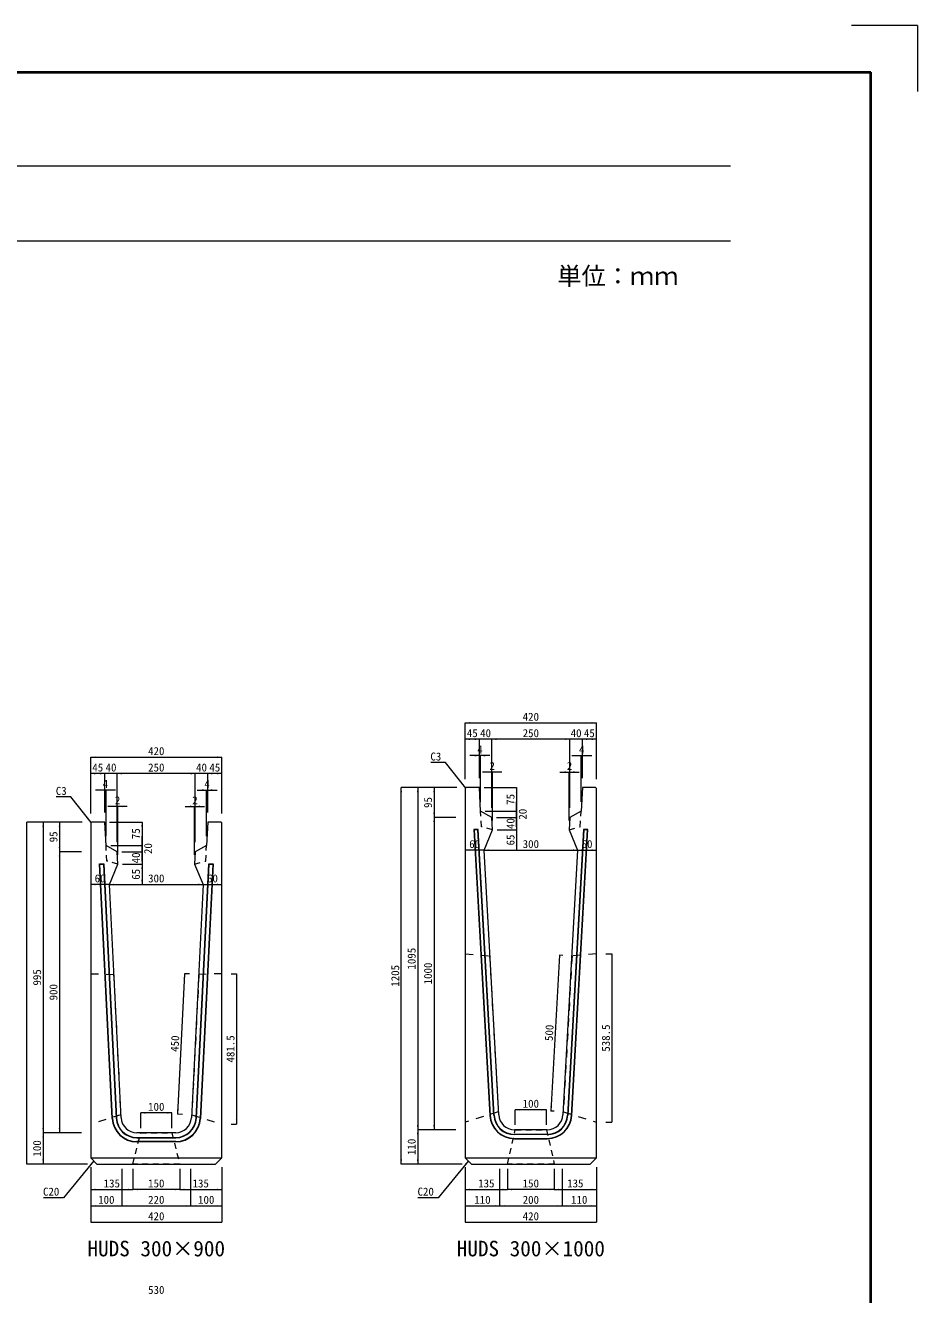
# Model space of a CAD drawing. Units: millimetres at full size. Extents: x 127218 to 153459, y 69919 to 78768.
# Drawn here: x 136359 to 139218, y 74255 to 78319 of the extents above; entities that cross this region are included whole.
import ezdxf
from ezdxf.enums import TextEntityAlignment as Align

# ---------------------------------------------------------------- set-up
doc = ezdxf.new("R2010")
doc.units = ezdxf.units.MM
doc.header["$LTSCALE"] = 25
doc.linetypes.add('USER1', pattern=[2, 1, -1])
doc.linetypes.add('USER2', pattern=[1.35, 0.75, -0.6])
for name, color, linetype, lineweight in [('0_2', 7, 'USER1', 9), ('Defpoints_3', 1, 'Continuous', 13), ('図枠', 7, 'Continuous', 5), ('寸法線', 7, 'Continuous', 9), ('引出線', 4, 'Continuous', 9), ('本体', 2, 'Continuous', 13), ('目地', 102, 'Continuous', 5)]:
    doc.layers.add(name, color=color, linetype=linetype, lineweight=lineweight)
doc.layers.add('文字', color=7, linetype='Continuous')
doc.styles.add('ＭＳ ゴシック', font='')
doc.styles.get('ＭＳ ゴシック').set_extended_font_data('MS Gothic')

# ---------------------------------------------------------------- blocks, each defined once
blk = doc.blocks.new('filled_arrow')
at = {"color": 0, "linetype": 'Continuous', "lineweight": -2}
blk.add_solid([(7.5, 1.25), (0, 0), (7.5, -1.25)], dxfattribs=at)

msp = doc.modelspace()

# ---------------------------------------------------------------- linework, layer by layer
at = {"layer": '0_2'}
for p, q in [((137768.5, 75345.92), (137846.41, 75339.89)), ((138188.5, 75345.92), (138110.58, 75339.89)), ((137846.41, 75339.89), (137874.3, 74840.67)), ((138110.58, 75339.89), (138082.69, 74840.67)), ((136568.5, 75282.79), (136641.99, 75280.38)), ((136641.99, 75280.38), (136664.6, 74830.94)), ((136915, 75280.38), (136892.39, 74830.94)), ((136988.5, 75282.79), (136915, 75280.38)), ((136664.6, 74830.94), (136568.5, 74801.3)), ((136892.39, 74830.94), (136988.5, 74801.3)), ((137874.3, 74840.67), (137768.5, 74807.39)), ((138082.69, 74840.67), (138188.5, 74807.39))]:
    msp.add_line(p, q, dxfattribs=at)
at = {"layer": 'Defpoints_3'}
for q in [(139005.55, 78319.05), (139217.68, 78106.92)]:
    msp.add_line((139217.68, 78319.05), q, dxfattribs=at)
at = {"layer": '図枠', "lineweight": 40}
for p in [(127367.68, 78169.05), (139067.68, 70069.05)]:
    msp.add_line(p, (139067.68, 78169.05), dxfattribs=at)
at = {"layer": '図枠', "lineweight": 13}
for p, q in [((127817.68, 77869.05), (138617.68, 77869.05)), ((127817.68, 77629.05), (138617.68, 77629.05))]:
    msp.add_line(p, q, dxfattribs=at)
at = {"layer": '寸法線'}
for p, q in [((137768.5, 76085.96), (138188.5, 76085.96)), ((137768.5, 75905.46), (137768.5, 76085.96)), ((138188.5, 75905.46), (138188.5, 76085.96)), ((137813.5, 76033.46), (137768.5, 76033.46)), ((137768.5, 75905.46), (137768.5, 76033.46)), ((137883.5, 76033.46), (137783.5, 76033.46)), ((137813.5, 75908.46), (137813.5, 76033.46)), ((137813.5, 75908.46), (137813.5, 76033.46)), ((138103.5, 76033.46), (137853.5, 76033.46)), ((137853.5, 75813.46), (137853.5, 76033.46)), ((137853.5, 75813.46), (137853.5, 76033.46)), ((138173.5, 76033.46), (138073.5, 76033.46)), ((138103.5, 75813.46), (138103.5, 76033.46)), ((138103.5, 75813.46), (138103.5, 76033.46)), ((138188.5, 76033.46), (138143.5, 76033.46)), ((138143.5, 75908.46), (138143.5, 76033.46)), ((138143.5, 75908.46), (138143.5, 76033.46)), ((138188.5, 75905.46), (138188.5, 76033.46)), ((136568.5, 75975.96), (136988.5, 75975.96)), ((136568.5, 75795.46), (136568.5, 75975.96)), ((136988.5, 75795.46), (136988.5, 75975.96)), ((137847.5, 75980.96), (137783.5, 75980.96)), ((137813.5, 75908.46), (137813.5, 75980.96)), ((137817.5, 75833.46), (137817.5, 75980.96)), ((138109.5, 75980.96), (138173.5, 75980.96)), ((138139.5, 75833.46), (138139.5, 75980.96)), ((138143.5, 75908.46), (138143.5, 75980.96)), ((136613.5, 75923.46), (136568.5, 75923.46)), ((136568.5, 75795.46), (136568.5, 75923.46)), ((136683.5, 75923.46), (136583.5, 75923.46)), ((136613.5, 75798.46), (136613.5, 75923.46)), ((136613.5, 75798.46), (136613.5, 75923.46)), ((136903.5, 75923.46), (136653.5, 75923.46)), ((136653.5, 75703.46), (136653.5, 75923.46)), ((136653.5, 75703.46), (136653.5, 75923.46)), ((136973.5, 75923.46), (136873.5, 75923.46)), ((136903.5, 75703.46), (136903.5, 75923.46)), ((136903.5, 75703.46), (136903.5, 75923.46)), ((136988.5, 75923.46), (136943.5, 75923.46)), ((136943.5, 75798.46), (136943.5, 75923.46)), ((136943.5, 75798.46), (136943.5, 75923.46)), ((136988.5, 75795.46), (136988.5, 75923.46)), ((137885.5, 75928.46), (137823.5, 75928.46)), ((137853.5, 75813.46), (137853.5, 75928.46)), ((137855.5, 75773.46), (137855.5, 75928.46)), ((138071.5, 75928.46), (138133.5, 75928.46)), ((138101.5, 75773.46), (138101.5, 75928.46)), ((138103.5, 75813.46), (138103.5, 75928.46)), ((136647.5, 75870.96), (136583.5, 75870.96)), ((136613.5, 75798.46), (136613.5, 75870.96)), ((136617.5, 75723.46), (136617.5, 75870.96)), ((136909.5, 75870.96), (136973.5, 75870.96)), ((136939.5, 75723.46), (136939.5, 75870.96)), ((136943.5, 75798.46), (136943.5, 75870.96)), ((137563.5, 74673.46), (137563.5, 75878.46)), ((137741.5, 75878.46), (137563.5, 75878.46)), ((137616, 75878.46), (137616, 74783.46)), ((137741.5, 75878.46), (137616, 75878.46)), ((137668.5, 75878.46), (137668.5, 75783.46)), ((137741.5, 75878.46), (137668.5, 75878.46)), ((137828.5, 75878.46), (137932.78, 75878.46)), ((137932.78, 75878.46), (137932.78, 75803.46)), ((137932.78, 75753.46), (137932.78, 75833.46)), ((136685.5, 75818.46), (136623.5, 75818.46)), ((136653.5, 75703.46), (136653.5, 75818.46)), ((136655.5, 75663.46), (136655.5, 75818.46)), ((136871.5, 75818.46), (136933.5, 75818.46)), ((136901.5, 75663.46), (136901.5, 75818.46)), ((136903.5, 75703.46), (136903.5, 75818.46)), ((137832.5, 75803.46), (137932.78, 75803.46)), ((137832.5, 75803.46), (137932.78, 75803.46)), ((137932.78, 75813.46), (137932.78, 75713.46)), ((136363.5, 74673.46), (136363.5, 75768.46)), ((136541.5, 75768.46), (136363.5, 75768.46)), ((136416, 75768.46), (136416, 74773.46)), ((136541.5, 75768.46), (136416, 75768.46)), ((136468.5, 75768.46), (136468.5, 75673.46)), ((136541.5, 75768.46), (136468.5, 75768.46)), ((136628.5, 75768.46), (136732.78, 75768.46)), ((136732.78, 75768.46), (136732.78, 75693.46)), ((137668.5, 75783.46), (137668.5, 74783.46)), ((137738.5, 75783.46), (137668.5, 75783.46)), ((137738.5, 75783.46), (137668.5, 75783.46)), ((137868.5, 75783.46), (137932.78, 75783.46)), ((137868.5, 75783.46), (137932.78, 75783.46)), ((136732.78, 75643.46), (136732.78, 75723.46)), ((137870.5, 75743.46), (137932.78, 75743.46)), ((137870.5, 75743.46), (137932.78, 75743.46)), ((137932.78, 75743.46), (137932.78, 75678.46)), ((136468.5, 75673.46), (136468.5, 74773.46)), ((136538.5, 75673.46), (136468.5, 75673.46)), ((136538.5, 75673.46), (136468.5, 75673.46)), ((136632.5, 75693.46), (136732.78, 75693.46)), ((136632.5, 75693.46), (136732.78, 75693.46)), ((136668.5, 75673.46), (136732.78, 75673.46)), ((136668.5, 75673.46), (136732.78, 75673.46)), ((136732.78, 75703.46), (136732.78, 75603.46)), ((137828.5, 75678.46), (137768.5, 75678.46)), ((137828.5, 75678.46), (138128.5, 75678.46)), ((137843.5, 75678.46), (137932.78, 75678.46)), ((138128.5, 75678.46), (138188.5, 75678.46)), ((136670.5, 75633.46), (136732.78, 75633.46)), ((136670.5, 75633.46), (136732.78, 75633.46)), ((136732.78, 75633.46), (136732.78, 75568.46)), ((136628.5, 75568.46), (136568.5, 75568.46)), ((136628.5, 75568.46), (136928.5, 75568.46)), ((136643.5, 75568.46), (136732.78, 75568.46)), ((136928.5, 75568.46), (136988.5, 75568.46)), ((138070.69, 75342.12), (138042.8, 74842.9)), ((138080.63, 75341.56), (138070.69, 75342.12)), ((138218.5, 75345.92), (138238.46, 75345.92)), ((138238.46, 75345.92), (138238.46, 74807.39)), ((136868.99, 75282.69), (136846.38, 74833.26)), ((136885.04, 75281.88), (136868.99, 75282.69)), ((137018.5, 75282.79), (137035.73, 75282.79)), ((137035.73, 75282.79), (137035.73, 74801.3)), ((136828.5, 74837.19), (136728.5, 74837.19)), ((136728.5, 74788.46), (136728.5, 74837.19)), ((136828.5, 74788.46), (136828.5, 74837.19)), ((136862.43, 74832.45), (136846.38, 74833.26)), ((138028.5, 74847.19), (137928.5, 74847.19)), ((137928.5, 74798.46), (137928.5, 74847.19)), ((138028.5, 74798.46), (138028.5, 74847.19)), ((138052.74, 74842.34), (138042.8, 74842.9)), ((136416, 74773.46), (136416, 74673.46)), ((136538.5, 74773.46), (136416, 74773.46)), ((136538.5, 74773.46), (136416, 74773.46)), ((136538.5, 74773.46), (136468.5, 74773.46)), ((137018.5, 74801.3), (137035.73, 74801.3)), ((137616, 74783.46), (137616, 74673.46)), ((137738.5, 74783.46), (137616, 74783.46)), ((137738.5, 74783.46), (137616, 74783.46)), ((137738.5, 74783.46), (137668.5, 74783.46)), ((138218.5, 74807.39), (138238.46, 74807.39)), ((136558.5, 74673.46), (136363.5, 74673.46)), ((136558.5, 74673.46), (136416, 74673.46)), ((136568.5, 74663.46), (136568.5, 74539.38)), ((136568.5, 74663.46), (136568.5, 74486.88)), ((136568.5, 74663.46), (136568.5, 74591.88)), ((136668.5, 74658.46), (136668.5, 74539.38)), ((136703.5, 74658.46), (136703.5, 74591.88)), ((136853.5, 74658.46), (136853.5, 74591.88)), ((136888.5, 74658.46), (136888.5, 74539.38)), ((136988.5, 74663.46), (136988.5, 74539.38)), ((136988.5, 74663.46), (136988.5, 74486.88)), ((136988.5, 74663.46), (136988.5, 74591.88)), ((137758.5, 74673.46), (137563.5, 74673.46)), ((137758.5, 74673.46), (137616, 74673.46)), ((137768.5, 74663.46), (137768.5, 74539.38)), ((137768.5, 74663.46), (137768.5, 74486.88)), ((137768.5, 74663.46), (137768.5, 74591.88)), ((137878.5, 74658.46), (137878.5, 74539.38)), ((137903.5, 74658.46), (137903.5, 74591.88)), ((138053.5, 74658.46), (138053.5, 74591.88)), ((138078.5, 74658.46), (138078.5, 74539.38)), ((138188.5, 74663.46), (138188.5, 74539.38)), ((138188.5, 74663.46), (138188.5, 74486.88)), ((138188.5, 74663.46), (138188.5, 74591.88)), ((136668.5, 74643.46), (136668.5, 74539.38)), ((136703.5, 74643.46), (136703.5, 74591.88)), ((136853.5, 74643.46), (136853.5, 74591.88)), ((136888.5, 74643.46), (136888.5, 74539.38)), ((137878.5, 74643.46), (137878.5, 74539.38)), ((137903.5, 74643.46), (137903.5, 74591.88)), ((138053.5, 74643.46), (138053.5, 74591.88)), ((138078.5, 74643.46), (138078.5, 74539.38)), ((136568.5, 74591.88), (136703.5, 74591.88)), ((136853.5, 74591.88), (136703.5, 74591.88)), ((136853.5, 74591.88), (136988.5, 74591.88)), ((137768.5, 74591.88), (137903.5, 74591.88)), ((138053.5, 74591.88), (137903.5, 74591.88)), ((138053.5, 74591.88), (138188.5, 74591.88)), ((136568.5, 74539.38), (136668.5, 74539.38)), ((136668.5, 74539.38), (136888.5, 74539.38)), ((136888.5, 74539.38), (136988.5, 74539.38)), ((137768.5, 74539.38), (137878.5, 74539.38)), ((137878.5, 74539.38), (138078.5, 74539.38)), ((138078.5, 74539.38), (138188.5, 74539.38)), ((136568.5, 74486.88), (136988.5, 74486.88)), ((137768.5, 74486.88), (138188.5, 74486.88))]:
    msp.add_line(p, q, dxfattribs=at)
at = {"layer": '引出線'}
for points in [[(137770, 75876.96), (137704.94, 75958.57), (137658.28, 75958.57)], [(136570, 75766.96), (136504.94, 75848.57), (136458.28, 75848.57)], [(136578.5, 74683.46), (136481.62, 74565.46), (136416.73, 74565.46)], [(137778.5, 74683.46), (137681.62, 74565.46), (137616.73, 74565.46)]]:
    msp.add_lwpolyline(points, dxfattribs=at)
at = {"layer": '本体'}
for p, q in [((136840.95, 74773.46), (136716.04, 74773.46)), ((138031.21, 74783.46), (137925.78, 74783.46))]:
    msp.add_line(p, q, dxfattribs=at)
at = {"layer": '本体', "lineweight": 9}
for p, q in [((136568.5, 74693.46), (136988.5, 74693.46)), ((137768.5, 74693.46), (138188.5, 74693.46))]:
    msp.add_line(p, q, dxfattribs=at)
at = {"layer": '本体'}
for points in [[(137817.5, 75803.46), (137813.5, 75878.46), (137771.5, 75878.46), (137768.5, 75875.46), (137768.5, 74693.46), (137788.5, 74673.46), (138168.5, 74673.46), (138188.5, 74693.46), (138188.5, 75875.46), (138185.5, 75878.46), (138143.5, 75878.46), (138139.5, 75803.46), (138103.5, 75783.46), (138101.5, 75743.46), (138128.5, 75678.46), (138081.13, 74830.67)], [(137875.86, 74830.67), (137828.5, 75678.46), (137855.5, 75743.46), (137853.5, 75783.46), (137817.5, 75803.46)], [(136666.11, 74820.94), (136628.5, 75568.46), (136655.5, 75633.46), (136653.5, 75673.46), (136617.5, 75693.46), (136613.5, 75768.46), (136571.5, 75768.46), (136568.5, 75765.46), (136568.5, 74693.46), (136588.5, 74673.46), (136968.5, 74673.46), (136988.5, 74693.46), (136988.5, 75765.46), (136985.5, 75768.46), (136943.5, 75768.46), (136939.5, 75693.46), (136903.5, 75673.46), (136901.5, 75633.46), (136928.5, 75568.46), (136890.89, 74820.94)]]:
    msp.add_lwpolyline(points, dxfattribs=at)
at = {"layer": '本体', "linetype": 'USER2', "lineweight": 9}
for points in [[(137855.5, 75743.46), (137820.16, 75753.46), (137817.5, 75803.46)], [(138101.5, 75743.46), (138136.83, 75753.46), (138139.5, 75803.46)], [(136655.5, 75633.46), (136620.16, 75643.46), (136617.5, 75693.46)], [(136901.5, 75633.46), (136936.83, 75643.46), (136939.5, 75693.46)]]:
    msp.add_lwpolyline(points, dxfattribs=at)
for points in [[(136728.5, 74773.46), (136828.5, 74773.46), (136853.5, 74673.46), (136703.5, 74673.46)], [(137928.5, 74783.46), (138028.5, 74783.46), (138053.5, 74673.46), (137903.5, 74673.46)]]:
    msp.add_lwpolyline(points, close=True, dxfattribs=at)
at = {"layer": '本体'}
for centre, start, end in [((136716.04, 74823.46), 182.88038, 270), ((136840.95, 74823.46), 270, 357.11962), ((137925.78, 74833.46), 183.19756, 270), ((138031.21, 74833.46), 270, 356.80244)]:
    msp.add_arc(centre, 50, start, end, dxfattribs=at)
at = {"layer": '目地'}
for p, q in [((137795.76, 75744.46), (137796.82, 75743.46)), ((137809.79, 75744.46), (137808.84, 75743.46)), ((138147.21, 75744.46), (138096.11, 74829.83)), ((138148.15, 75743.46), (138097.11, 74829.78)), ((138148.15, 75743.46), (138147.21, 75744.46)), ((138161.23, 75744.46), (138160.17, 75743.46)), ((136596.14, 75634.46), (136597.19, 75633.46)), ((136609.21, 75633.46), (136610.16, 75634.46)), ((136610.16, 75634.46), (136651.13, 74820.19)), ((136959.8, 75633.46), (136918.85, 74819.54)), ((136947.79, 75633.46), (136946.84, 75634.46)), ((136960.85, 75634.46), (136959.8, 75633.46)), ((136716.04, 74758.46), (136840.95, 74758.46)), ((136716.04, 74757.46), (136840.95, 74757.46)), ((136840.95, 74745.46), (136716.04, 74745.46)), ((136840.95, 74744.46), (136716.04, 74744.46)), ((138031.21, 74768.46), (137925.78, 74768.46)), ((138031.21, 74767.46), (137925.78, 74767.46)), ((137925.78, 74755.46), (138031.21, 74755.46)), ((137925.78, 74754.46), (138031.21, 74754.46))]:
    msp.add_line(p, q, dxfattribs=at)
for points in [[(137860.88, 74829.83), (137809.79, 75744.46), (137795.76, 75744.46), (137846.9, 74829.05)], [(137859.88, 74829.78), (137808.84, 75743.46), (137796.82, 75743.46), (137847.9, 74829.11)], [(138109.09, 74829.11), (138160.17, 75743.46), (138148.15, 75743.46)], [(138110.09, 74829.05), (138161.23, 75744.46), (138147.21, 75744.46)], [(136637.14, 74819.49), (136596.14, 75634.46), (136610.16, 75634.46)], [(136638.14, 74819.54), (136597.19, 75633.46), (136609.21, 75633.46), (136650.13, 74820.14)], [(136905.87, 74820.19), (136946.84, 75634.46), (136960.85, 75634.46), (136919.85, 74819.49)], [(136906.87, 74820.14), (136947.79, 75633.46), (136959.8, 75633.46)]]:
    msp.add_lwpolyline(points, dxfattribs=at)
for centre, radius, start, end in [((136716.04, 74823.46), 79, 182.88038, 270), ((136716.04, 74823.46), 78, 182.88038, 270), ((136716.04, 74823.46), 66, 182.88038, 270), ((136716.04, 74823.46), 65, 182.88038, 270), ((136840.95, 74823.46), 65, 270, 357.11962), ((136840.95, 74823.46), 66, 270, 357.11962), ((136840.95, 74823.46), 78, 270, 357.11962), ((136840.95, 74823.46), 79, 270, 357.11962), ((137925.78, 74833.46), 79, 183.19756, 270), ((137925.78, 74833.46), 78, 183.19756, 270), ((137925.78, 74833.46), 66, 183.19756, 270), ((137925.78, 74833.46), 65, 183.19756, 270), ((138031.21, 74833.46), 65, 270, 356.80244), ((138031.21, 74833.46), 66, 270, 356.80244), ((138031.21, 74833.46), 78, 270, 356.80244), ((138031.21, 74833.46), 79, 270, 356.80244)]:
    msp.add_arc(centre, radius, start, end, dxfattribs=at)

# ---------------------------------------------------------------- block references
at = {"layer": '寸法線', "xscale": 2, "yscale": 2}
for p in [(137768.5, 76085.96), (137768.5, 76033.46), (137853.5, 76033.46), (137853.5, 76033.46), (138143.5, 76033.46), (138143.5, 76033.46), (136568.5, 75975.96), (137817.5, 75980.96), (138143.5, 75980.96), (136568.5, 75923.46), (136653.5, 75923.46), (136653.5, 75923.46), (136943.5, 75923.46), (136943.5, 75923.46), (137855.5, 75928.46), (138103.5, 75928.46), (136617.5, 75870.96), (136943.5, 75870.96), (136655.5, 75818.46), (136903.5, 75818.46), (137768.5, 75678.46), (137828.5, 75678.46), (138128.5, 75678.46), (136568.5, 75568.46), (136628.5, 75568.46), (136928.5, 75568.46), (136728.5, 74837.19), (137928.5, 74847.19), (136568.5, 74591.88), (136703.5, 74591.88), (136853.5, 74591.88), (137768.5, 74591.88), (137903.5, 74591.88), (138053.5, 74591.88), (136568.5, 74539.38), (136668.5, 74539.38), (136888.5, 74539.38), (137768.5, 74539.38), (137878.5, 74539.38), (138078.5, 74539.38), (136568.5, 74486.88), (137768.5, 74486.88)]:
    msp.add_blockref('filled_arrow', p, dxfattribs=at)
for p, rotation in [((138188.5, 76085.96), 180), ((137813.5, 76033.46), 180), ((137813.5, 76033.46), 180), ((138103.5, 76033.46), 180), ((138103.5, 76033.46), 180), ((138188.5, 76033.46), 180), ((136988.5, 75975.96), 180), ((137813.5, 75980.96), 180), ((138139.5, 75980.96), 180), ((136613.5, 75923.46), 180), ((136613.5, 75923.46), 180), ((136903.5, 75923.46), 180), ((136903.5, 75923.46), 180), ((136988.5, 75923.46), 180), ((137853.5, 75928.46), 180), ((138101.5, 75928.46), 180), ((136613.5, 75870.96), 180), ((136939.5, 75870.96), 180), ((137563.5, 75878.46), 270), ((137616, 75878.46), 270), ((137668.5, 75878.46), 270), ((137932.78, 75878.46), 270), ((136653.5, 75818.46), 180), ((136901.5, 75818.46), 180), ((137668.5, 75783.46), 90), ((137932.78, 75803.46), 90), ((137932.78, 75803.46), 90), ((137932.78, 75783.46), 90), ((136363.5, 75768.46), 270), ((136416, 75768.46), 270), ((136468.5, 75768.46), 270), ((136732.78, 75768.46), 270), ((137668.5, 75783.46), 270), ((137932.78, 75783.46), 270), ((136732.78, 75693.46), 90), ((136732.78, 75693.46), 90), ((137932.78, 75743.46), 270), ((137932.78, 75743.46), 270), ((136468.5, 75673.46), 90), ((136468.5, 75673.46), 270), ((136732.78, 75673.46), 90), ((136732.78, 75673.46), 270), ((137828.5, 75678.46), 180), ((137932.78, 75678.46), 90), ((138128.5, 75678.46), 180), ((138188.5, 75678.46), 180), ((136732.78, 75633.46), 270), ((136732.78, 75633.46), 270), ((136628.5, 75568.46), 180), ((136732.78, 75568.46), 90), ((136928.5, 75568.46), 180), ((136988.5, 75568.46), 180), ((138070.69, 75342.12), 266.8), ((138238.46, 75345.92), 270), ((136868.99, 75282.69), 267.1), ((137035.73, 75282.79), 270), ((138042.8, 74842.9), 86.8), ((136828.5, 74837.19), 180), ((136846.38, 74833.26), 87.1), ((137035.73, 74801.3), 90), ((138028.5, 74847.19), 180), ((138238.46, 74807.39), 90), ((136416, 74773.46), 90), ((136416, 74773.46), 270), ((136468.5, 74773.46), 90), ((137616, 74783.46), 90), ((137616, 74783.46), 270), ((137668.5, 74783.46), 90), ((136363.5, 74673.46), 90), ((136416, 74673.46), 90), ((137563.5, 74673.46), 90), ((137616, 74673.46), 90), ((136703.5, 74591.88), 180), ((136853.5, 74591.88), 180), ((136988.5, 74591.88), 180), ((137903.5, 74591.88), 180), ((138053.5, 74591.88), 180), ((138188.5, 74591.88), 180), ((136668.5, 74539.38), 180), ((136888.5, 74539.38), 180), ((136988.5, 74539.38), 180), ((137878.5, 74539.38), 180), ((138078.5, 74539.38), 180), ((138188.5, 74539.38), 180), ((136988.5, 74486.88), 180), ((138188.5, 74486.88), 180)]:
    msp.add_blockref('filled_arrow', p, dxfattribs=dict(at, rotation=rotation))
at = {"layer": '引出線', "xscale": 2, "yscale": 2}
for p, rotation in [((137770, 75876.96), 128.6), ((136570, 75766.96), 128.6), ((136578.5, 74683.46), 230.6), ((137778.5, 74683.46), 230.6)]:
    msp.add_blockref('filled_arrow', p, dxfattribs=dict(at, rotation=rotation))

# ---------------------------------------------------------------- texts
at = {"layer": '図枠', "style": 'ＭＳ ゴシック'}
msp.add_text('単位：ｍｍ', height=56.96, dxfattribs=at).set_placement((138257.22, 77516.69), align=Align.MIDDLE_CENTER)
at = {"layer": '寸法線', "style": 'ＭＳ ゴシック'}
for s, p in [('420', (137978.5, 76105.46)), ('45', (137791, 76052.96)), ('40', (137833.5, 76052.96)), ('250', (137978.5, 76052.96)), ('40', (138123.5, 76052.96)), ('45', (138166, 76052.96)), ('420', (136778.5, 75995.46)), ('4', (137815.5, 76000.46)), ('4', (138141.5, 76000.46)), ('45', (136591, 75942.96)), ('40', (136633.5, 75942.96)), ('250', (136778.5, 75942.96)), ('40', (136923.5, 75942.96)), ('45', (136966, 75942.96)), ('2', (137854.5, 75947.96)), ('2', (138102.5, 75947.96)), ('4', (136615.5, 75890.46)), ('4', (136941.5, 75890.46)), ('2', (136654.5, 75837.96)), ('2', (136902.5, 75837.96)), ('60', (137798.5, 75697.96)), ('300', (137978.5, 75697.96)), ('60', (138158.5, 75697.96)), ('60', (136598.5, 75587.96)), ('300', (136778.5, 75587.96)), ('60', (136958.5, 75587.96)), ('100', (136778.5, 74856.69)), ('100', (137978.5, 74866.69)), ('135', (136636, 74611.38)), ('150', (136778.5, 74611.38)), ('135', (136921, 74611.38)), ('135', (137836, 74611.38)), ('150', (137978.5, 74611.38)), ('135', (138121, 74611.38)), ('100', (136618.5, 74558.88)), ('220', (136778.5, 74558.88)), ('100', (136938.5, 74558.88)), ('110', (137823.5, 74558.88)), ('200', (137978.5, 74558.88)), ('110', (138133.5, 74558.88)), ('420', (136778.5, 74506.38)), ('420', (137978.5, 74506.38)), ('530', (136778.5, 74270.46))]:
    msp.add_text(s, height=25.63, dxfattribs=at).set_placement(p, align=Align.MIDDLE_CENTER)
for s, rotation, p in [('95', 90, (137649, 75830.96)), ('75', 90, (137913.28, 75840.96)), ('20', 90, (137952.28, 75793.46)), ('40', 90, (137913.28, 75763.46)), ('95', 90, (136449, 75720.96)), ('75', 90, (136713.28, 75730.96)), ('65', 90, (137913.28, 75710.96)), ('40', 90, (136713.28, 75653.46)), ('20', 90, (136752.28, 75683.46)), ('65', 90, (136713.28, 75600.96)), ('1095', 90, (137596.5, 75330.96)), ('1205', 90, (137544, 75275.96)), ('1000', 90, (137649, 75283.46)), ('995', 90, (136396.5, 75270.96)), ('900', 90, (136449, 75223.46)), ('500', 86.802, (138037.28, 75093.6)), ('538.5', 90, (138218.96, 75076.66)), ('450', 87.12, (136838.21, 75058.96)), ('481.5', 90, (137016.23, 75042.04)), ('100', 90, (136396.5, 74723.46)), ('110', 90, (137596.5, 74728.46))]:
    msp.add_text(s, height=25.63, rotation=rotation, dxfattribs=at).set_placement(p, align=Align.MIDDLE_CENTER)
at = {"layer": '引出線', "style": 'ＭＳ ゴシック'}
for s, p in [('C3', (137674.11, 75990.97)), ('C3', (136474.11, 75880.97)), ('C20', (136441.68, 74597.86)), ('C20', (137641.68, 74597.86))]:
    msp.add_text(s, height=25.63, dxfattribs=at).set_placement(p, align=Align.TOP_CENTER)
at = {"layer": '文字', "style": 'ＭＳ ゴシック'}
for s, p in [('HUDS 300×900', (136778.5, 74402.79)), ('HUDS 300×1000', (137978.5, 74402.79))]:
    msp.add_text(s, height=49.84, dxfattribs=at).set_placement(p, align=Align.MIDDLE_CENTER)

doc.saveas('drawing.dxf')
